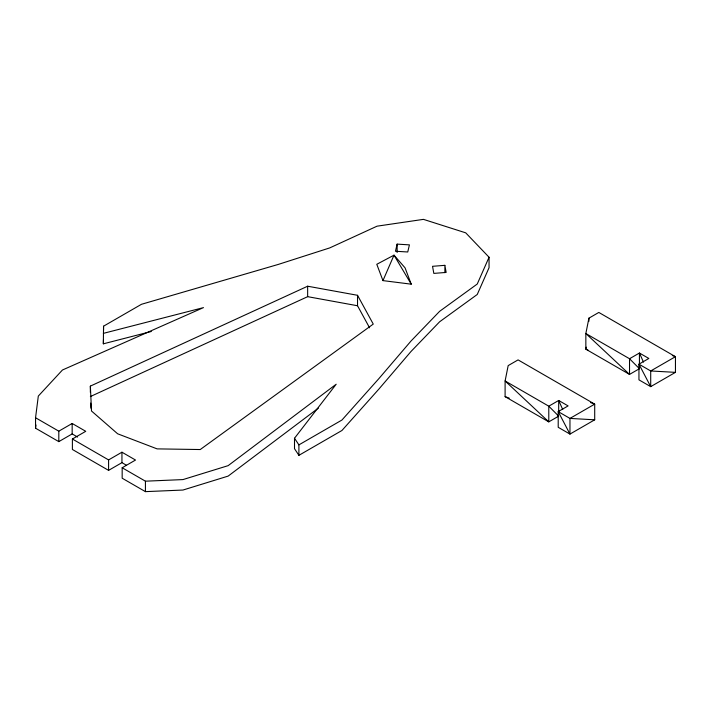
<?xml version="1.0" encoding="UTF-8"?>
<svg xmlns="http://www.w3.org/2000/svg" width="711" height="711" viewBox="0 0 711 711"><rect width="100%" height="100%" fill="white"/><g stroke="black" fill="none" stroke-linecap="round" stroke-linejoin="round"><path stroke-width="1.07" d="M151.283 331.495L103.353 343.822L103.548 326.189L141.48 304.29L278.285 264.421L329.735 247.908L377.043 226.178L423.445 219.361L465.714 232.835L489.052 257.24L489.052 267.692L477.25 294.478L439.611 321.79L411.002 351.492L378.883 389.077L341.947 430.484L298.904 455.333L294.505 448.694L294.505 438.252L336.187 384.233L228.142 465.652L182.976 479.587L145.426 481.187L122.168 467.758L122.168 478.21L145.426 491.639L182.976 490.039L228.142 476.103L318.475 408.034M103.353 343.822L103.459 339.716M77.597 437.052L72.166 433.914L58.809 441.629L35.55 428.2L35.55 417.748L38.314 396.071L62.461 369.996L203.479 307.614L103.353 333.37M35.55 428.2L35.968 424.947M588.921 318.155L585.846 333.521L585.846 349.19L629.528 374.413L639.429 368.698L639.429 353.029L648.841 358.46L638.949 364.174L638.949 379.852L650.707 386.642L675.45 372.36L675.45 356.682L598.822 312.44L588.921 318.155L588.921 321.292M586.255 347.146L585.846 349.19L587.908 349.945M397.129 244.122L395.458 251.25L407.75 251.987L409.42 244.868L397.129 244.122L397.129 252.485M382.962 280.614L394.01 255.16L405.057 267.851L411.234 284.178L382.962 280.614L376.786 264.288L394.01 255.16L411.234 284.178M489.052 257.24L477.25 284.027L439.611 311.338L411.002 341.04L378.883 378.625L341.947 420.032L298.904 444.882L298.904 455.333M35.55 417.748L58.809 431.177L72.166 423.472L85.747 431.31L72.389 439.016L72.389 449.468L108.587 470.371L121.945 462.657L126.469 465.27M72.389 439.016L108.587 459.919L121.945 452.205L135.525 460.044L122.168 467.758M594.707 419.81L569.964 434.092L558.206 427.293L558.206 411.616L568.098 405.91L558.686 400.471L548.785 406.185L505.103 380.963L508.178 365.605L518.079 359.89L594.707 404.132L594.707 419.81L569.964 418.415L558.206 411.616L569.964 434.092L569.964 418.415L594.707 404.132L590.565 402.586M90.368 386.109L307.65 286.213L357.526 295.296L373.257 324.092L200.235 449.539L157.113 448.881L117.635 433.79L91.506 411.002L90.368 386.109L90.368 392.374M90.368 396.56L307.65 296.665L357.526 305.748L369.587 327.824M444.873 265.336L432.537 266.305L433.826 273.397L446.153 272.429L444.873 265.336L444.873 272.651M675.45 372.36L650.707 370.964L638.949 364.174L650.707 386.642L650.707 370.964L675.45 356.682L672.339 355.527M505.103 396.64L548.785 421.863L548.785 406.185L558.686 416.148L548.785 421.863L505.103 380.963L505.103 396.64L509.227 398.142M639.429 368.698L629.528 358.735L585.846 333.521L629.528 374.413L629.528 358.735L639.429 353.029L643.464 362.077M294.505 438.252L298.904 444.882M562.721 409.518L558.686 400.471L558.686 411.971M90.661 403.084L90.892 408.194M357.526 295.296L357.526 305.748M307.65 286.213L307.65 296.665M145.426 481.187L145.426 491.639M121.945 452.205L121.945 462.657M108.587 459.919L108.587 470.371M103.548 326.189L103.548 330.375M72.166 423.472L72.166 433.914M58.809 431.177L58.809 441.629"/></g></svg>
